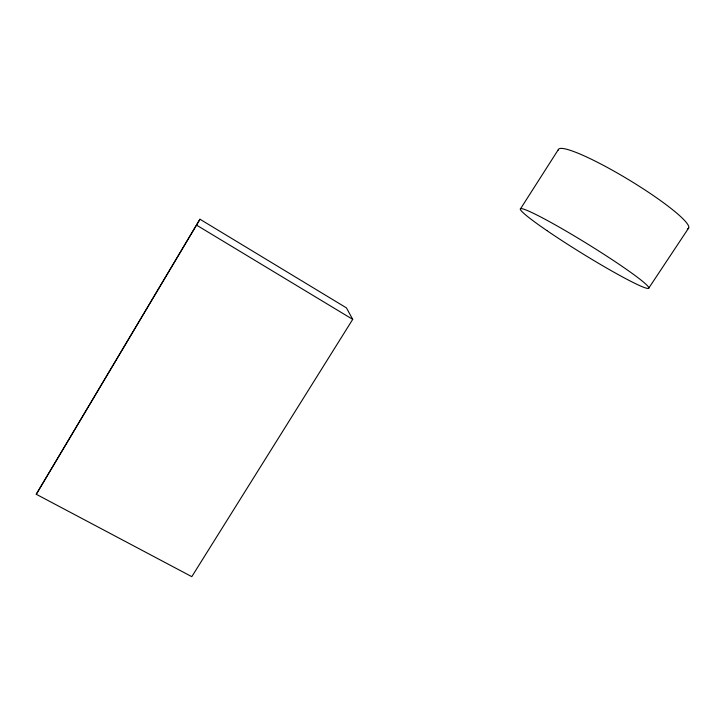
<?xml version="1.0" encoding="UTF-8"?>
<svg xmlns="http://www.w3.org/2000/svg" width="725" height="725" viewBox="0 0 725 725"><rect width="100%" height="100%" fill="white"/><g stroke="black" fill="none" stroke-linecap="round" stroke-linejoin="round"><path stroke-width="1.09" d="M36.25 494.269L199.964 219.231L346.432 307.871L352.712 319.372L191.799 576.656L36.25 494.269L199.964 219.231M520.414 208.963L558.458 149.422M648.748 288.151L688.551 228.185M196.62 225.167L352.712 319.372M558.286 150.111A76.043 10.413 31.2 0 1 630.632 180.897A76.043 10.413 31.2 0 1 687.309 229.028M546.886 230.577A75.409 5.428 31.7 0 0 648.449 288.396A75.409 5.428 31.7 0 0 558.422 226.662A75.409 5.428 31.7 0 0 546.886 230.577"/></g></svg>
